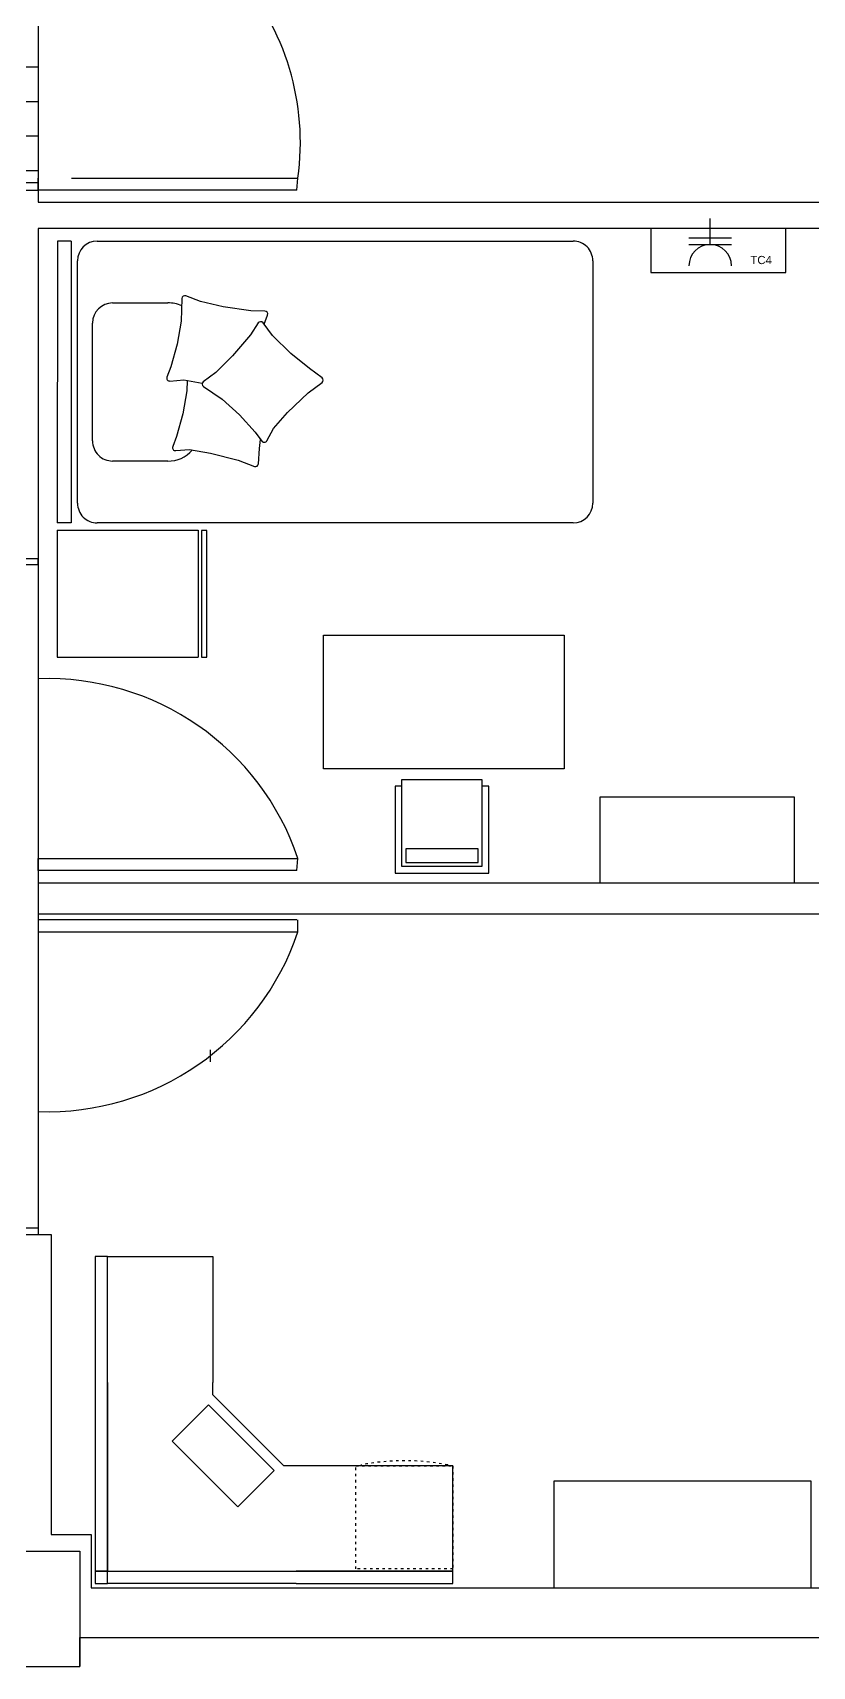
# Model space of a CAD drawing. Header units: millimetres. Extents: x 2377 to 4712, y -254 to 3188.
# Drawn here: x 3875.8 to 3928.9, y 1010 to 1121.2 of the extents above; entities that cross this region are included whole.
import ezdxf

# ---------------------------------------------------------------- set-up
doc = ezdxf.new("R2010")
doc.units = ezdxf.units.MM
doc.linetypes.add('ACAD_ISO03W100', pattern=[30, 12, -18])
doc.layers.add('Enchufes', color=30, linetype='Continuous')
doc.layers.add('Mobiliario', color=254, linetype='Continuous')
doc.styles.get("Standard").update_dxf_attribs({"font": 'arial.ttf'})

# ---------------------------------------------------------------- blocks, each defined once
blk = doc.blocks.new('*U7')
for p, q in [((-976.2, 0.3), (-976.2, -499.7)), ((-526.2, 0.3), (-976.2, 0.3)), ((-526.2, 0.3), (-526.2, -499.7)), ((500, -0.3), (-500, 0.3)), ((-500, -48.3), (-500, 0.3)), ((500, -48.8), (-500, -48.3)), ((500, -48.8), (500, -0.3)), ((-430, -71.4), (430, -71.4)), ((-500, -1830), (-500, -141.4)), ((-209.2, -124.8), (209.2, -124.8)), ((500, -141.4), (500, -1830)), ((-280.5, -391.6), (-280.5, -196)), ((280.5, -196), (280.5, -391.6)), ((-526.2, -499.7), (-976.2, -499.7)), ((430, -1900), (-430, -1900))]:
    blk.add_line(p, q)
for points in [[(204.7, -733.7), (237.6, -746.1, 0.517444), (251.8, -736.5), (252.9, -686.9), (267.1, -588.8), (285.5, -507.9), (305.6, -456.2, 0.51806), (296.2, -441.9), (215.9, -439.4), (134.1, -424.9), (54, -402.7), (17.6, -388.7, 0.550421), (3.4, -399.3), (7.1, -448.8), (-4.2, -514)], [(5, -461), (-31.1, -459.9), (-112.9, -445.4), (-193, -423.2), (-229.4, -409.2, 0.550421), (-243.6, -419.7), (-239.9, -469.3), (-252.7, -543.4), (-277, -641.2), (-299.4, -699, 0.502905), (-290.4, -713.2), (-235.5, -717.5), (-203.7, -720.9)]]:
    blk.add_lwpolyline(points, format="xyb")
blk.add_lwpolyline([(-526.3, -530.5), (-526.3, -510.8), (-976.2, -510.8), (-976.2, -530.5)], close=True)
blk.add_lwpolyline([(-108.6, -816.7), (-38.8, -889.4), (-1.9, -939.1, 0.502905), (15, -939.1), (47.8, -895), (100.9, -827.9), (165.1, -763.6), (209.9, -729.8, 0.517444), (209.3, -712.7), (167.9, -685.3), (92.5, -621), (33.8, -562.3), (0.9, -517.7, 0.51806), (-16.2, -518), (-61.2, -584.6), (-117, -646.1), (-178.5, -702.1), (-209.8, -725.4, 0.550421), (-208.4, -743.1), (-164.5, -766.4)], format="xyb", close=True)
for centre, radius, start, end in [((-430, -141.4), 70, 90, 180), ((430, -141.4), 70, 0, 90), ((-209.2, -196), 71.3, 89.99639, 180), ((209.2, -196), 71.3, 0, 90), ((-174.8, -395.7), 105.8, 177.773, 230.96522), ((174.8, -395.7), 105.8, 334.56547, 2.227), ((-430, -1830), 70, 180, 270), ((430, -1830), 70, 270, 0)]:
    blk.add_arc(centre, radius, start, end)
blk = doc.blocks.new('ESCRITORIO')
for p, q in [((3846.3234, 14796.1538), (3846.2634, 14796.1538)), ((3846.2634, 14796.1538), (3846.2634, 14796.0938)), ((3847.2384, 14796.1538), (3846.3234, 14796.1538)), ((3846.3234, 14796.1538), (3846.3234, 14796.0938)), ((3846.3234, 14796.0938), (3846.3234, 14796.1538)), ((3847.8484, 14796.1538), (3847.2384, 14796.1538)), ((3847.8484, 14796.0938), (3847.8484, 14796.1538)), ((3846.2634, 14795.1788), (3846.2634, 14796.0938)), ((3846.2634, 14796.0938), (3846.3234, 14796.0938)), ((3846.2634, 14796.0938), (3846.3234, 14796.0938)), ((3846.3234, 14796.0938), (3847.2384, 14796.0938)), ((3846.3234, 14796.0938), (3846.3234, 14795.1788)), ((3847.2384, 14796.0938), (3846.3234, 14796.0938)), ((3846.3234, 14796.0938), (3846.3234, 14795.1788)), ((3847.2384, 14796.0938), (3847.8484, 14796.0938)), ((3847.2384, 14796.0938), (3847.8484, 14796.0938)), ((3847.8484, 14796.0938), (3847.8484, 14795.5838)), ((3846.9529, 14795.7805), (3846.6347, 14795.4623)), ((3847.1296, 14795.6037), (3846.9529, 14795.7805)), ((3846.8114, 14795.2855), (3847.1296, 14795.6037)), ((3846.8334, 14795.2388), (3847.1784, 14795.5838)), ((3847.1784, 14795.5838), (3847.2384, 14795.5838)), ((3847.8484, 14795.5838), (3847.2384, 14795.5838)), ((3846.6347, 14795.4623), (3846.8114, 14795.2855)), ((3846.2634, 14795.1788), (3846.2634, 14794.4188)), ((3846.3234, 14795.1788), (3846.3234, 14794.4188)), ((3846.3234, 14794.4188), (3846.3234, 14795.1788)), ((3846.8334, 14795.1788), (3846.8334, 14795.2388)), ((3846.8334, 14794.4188), (3846.8334, 14795.1788)), ((3846.2634, 14794.4188), (3846.3234, 14794.4188)), ((3846.3234, 14794.4188), (3846.8334, 14794.4188))]:
    blk.add_line(p, q)
at = {"linetype": 'ACAD_ISO03W100', "ltscale": 0.001}
for p, q in [((3846.3334, 14794.4188), (3846.3334, 14794.8888)), ((3846.3334, 14794.8888), (3846.8334, 14794.8888)), ((3846.8334, 14794.8888), (3846.8334, 14794.4188)), ((3846.8334, 14794.4438), (3846.8334, 14794.8638)), ((3846.8334, 14794.8638), (3846.8385, 14794.8638)), ((3846.8334, 14794.4188), (3846.3334, 14794.4188)), ((3846.8385, 14794.4438), (3846.8334, 14794.4438))]:
    blk.add_line(p, q, dxfattribs=at)
blk.add_arc((3845.7414, 14794.6538), 1.117, 349.1637, 10.8363, dxfattribs=at)
blk = doc.blocks.new('A$C297D1C59')
for p, q in [((0, 1779, -35), (1800, 1779, -35)), ((0, 779, -35), (0, 1779, -35)), ((1800, 1779, -35), (1800, 779, -35)), ((1800, 779, -35), (0, 779, -35)), ((535, 650, -35), (535, 0, -35)), ((539, 650, -35), (535, 650, -35)), ((585, 650, -35), (539, 650, -35)), ((585, 50, -35), (585, 701, -35)), ((585, 701, -35), (1185, 701, -35)), ((1185, 701, -35), (1185, 50, -35)), ((1235, 650, -35), (1185, 650, -35)), ((1235, 0, -35), (1235, 650, -35)), ((616, 181, -35), (616, 81, -35)), ((1156, 181, -35), (616, 181, -35)), ((1156, 81, -35), (1156, 181, -35)), ((1185, 50, -35), (585, 50, -35)), ((616, 81, -35), (1156, 81, -35)), ((535, 0, -35), (1235, 0, -35))]:
    blk.add_line(p, q)

msp = doc.modelspace()

# ---------------------------------------------------------------- linework, layer by layer
at = {"transparency": 33554687}
for p, q in [((3876.2, 1131.05), (3876.2, 1110.98)), ((3876.2, 1118.84), (3872.93, 1118.84)), ((3876.2, 1116.49), (3872.93, 1116.49)), ((3876.2, 1114.14), (3872.93, 1114.14)), ((3876.2, 1110.98), (3868.36, 1110.98)), ((3876.2, 1111.79), (3872.93, 1111.79)), ((3876.2, 1110.98), (3876.2, 1110.47)), ((3868.36, 1110.47), (3876.2, 1110.47)), ((3876.2, 1110.47), (3876.2, 1109.65)), ((3876.2, 1109.65), (3987.91, 1109.65)), ((3937.02, 1107.86), (3876.2, 1107.86)), ((3876.2, 1107.86), (3876.2, 1083.87)), ((3917.9, 1107.86), (3917.9, 1104.88)), ((3927.09, 1104.88), (3927.09, 1107.86)), ((3917.9, 1104.88), (3927.09, 1104.88)), ((3876.2, 1085.39), (3868.36, 1085.39)), ((3876.2, 1085), (3876.2, 1085.39)), ((3868.36, 1085), (3876.2, 1085)), ((3876.2, 1085), (3876.2, 1039.41)), ((3876.2, 1063.34), (3950.74, 1063.34)), ((3876.2, 1061.79), (3876.2, 1060.81)), ((3876.2, 1061.22), (3950.85, 1061.22)), ((3876.2, 1043.59), (3876.2, 1043.59)), ((3867.27, 1039.85), (3876.2, 1039.85)), ((3867.27, 1039.41), (3877.07, 1039.41)), ((3867.27, 1039.41), (3877.08, 1039.41)), ((3877.08, 1039.41), (3877.08, 1018.99)), ((3877.08, 1018.99), (3879.8, 1018.99)), ((3879.8, 1018.99), (3879.8, 1015.36)), ((3869.23, 1017.85), (3879.03, 1017.85)), ((3879.03, 1017.85), (3879.03, 1010.01)), ((3879.8, 1015.36), (3970.49, 1015.36)), ((3879.03, 1010.01), (3879.03, 1011.97)), ((3879.03, 1011.97), (4003.81, 1011.97)), ((3869.23, 1010.01), (3879.03, 1010.01))]:
    msp.add_line(p, q, dxfattribs=at)
at = {"layer": 'Enchufes', "transparency": 33554687}
for p, q in [((3921.94, 1106.78), (3921.94, 1108.55)), ((3920.48, 1107.23), (3923.39, 1107.23)), ((3920.48, 1106.78), (3923.39, 1106.78))]:
    msp.add_line(p, q, dxfattribs=at)
msp.add_arc((3921.94, 1105.33), 1.45, 0, 180, dxfattribs=at)
at = {"layer": 'Mobiliario', "transparency": 33554687}
for p, q in [((3876.2, 1110.47), (3876.2, 1111.3)), ((3878.46, 1111.3), (3893.87, 1111.3)), ((3893.79, 1110.47), (3893.87, 1111.3)), ((3893.79, 1110.47), (3876.2, 1110.47)), ((3914.44, 1063.34), (3914.44, 1069.19)), ((3914.44, 1069.19), (3927.65, 1069.19)), ((3927.65, 1069.19), (3927.65, 1063.34)), ((3876.2, 1064.17), (3876.2, 1064.99)), ((3876.2, 1064.99), (3893.87, 1064.99)), ((3893.79, 1064.17), (3876.2, 1064.17)), ((3893.79, 1064.17), (3893.87, 1064.99)), ((3893.79, 1060.81), (3876.2, 1060.81)), ((3876.2, 1060.81), (3876.2, 1059.99)), ((3893.87, 1059.99), (3893.87, 1060.81)), ((3876.2, 1059.99), (3893.87, 1059.99)), ((3887.89, 1051.97), (3887.89, 1051.15)), ((3928.8, 1022.62), (3911.29, 1022.62)), ((3911.29, 1022.62), (3911.29, 1015.36)), ((3928.8, 1015.36), (3928.8, 1022.62))]:
    msp.add_line(p, q, dxfattribs=at)
for centre, radius, start, end in [((3876.72, 1113.74), 17.32, 351.8946, 91.7099), ((3876.85, 1059.27), 17.96, 18.6033, 92.0621), ((3876.85, 1065.72), 17.96, 267.9379, 341.3967)]:
    msp.add_arc(centre, radius, start, end, dxfattribs=at)

# ---------------------------------------------------------------- block references
for name, p, xscale, yscale, zscale, rotation in [('*U7', (3877.5, 1097.42), 0.0191823192673829, 0.0191823192673829, 0.0191823192673829, 89.99999999999999), ('ESCRITORIO', (211531.35, -52963.34), 14.03413889065688, 14.03413889065688, 14.03413889065688, 90)]:
    msp.add_blockref(name, p, dxfattribs=dict(at, xscale=xscale, yscale=yscale, zscale=zscale, rotation=rotation))
at = {"layer": 'Mobiliario', "transparency": 33554687, "xscale": 0.009107749225297609, "yscale": 0.009107749225297609, "zscale": 0.009107749225297609}
msp.add_blockref('A$C297D1C59', (3895.61, 1063.99, 0.32), dxfattribs=at)

# ---------------------------------------------------------------- texts
at = {"layer": 'Enchufes', "transparency": 33554687, "insert": (3924.67, 1106), "char_height": 0.556, "attachment_point": 1}
msp.add_mtext_dynamic_manual_height_columns('TC4', width=1.9736, gutter_width=2.78, heights=[0], dxfattribs=at)

doc.saveas('drawing.dxf')
